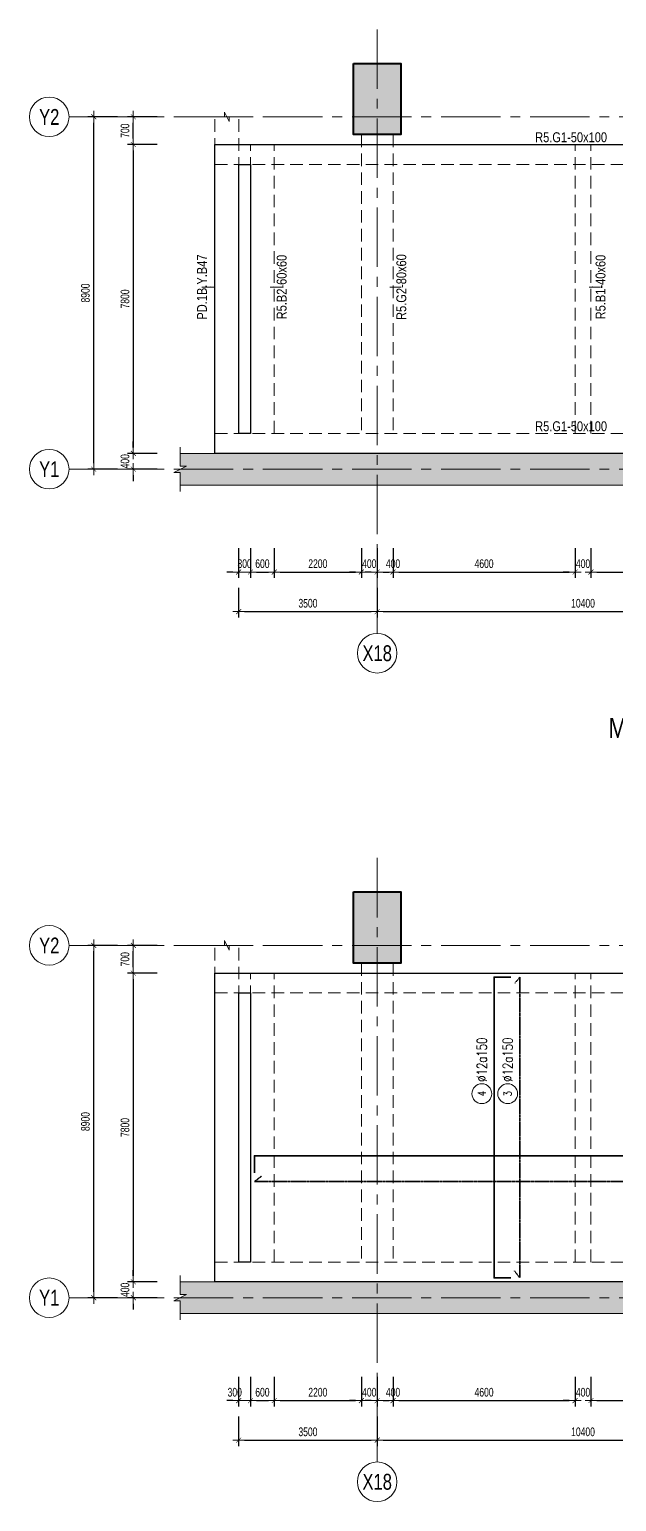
# Model space of a CAD drawing. Header units: millimetres. Extents: x -172050 to 1089997, y 452920 to 1051687.
# Drawn here: x 504424 to 519257, y 498065 to 535248 of the extents above; entities that cross this region are included whole.
import ezdxf
from ezdxf.enums import TextEntityAlignment as Align

# ---------------------------------------------------------------- set-up
doc = ezdxf.new("R2010")
doc.units = ezdxf.units.MM
doc.header["$MEASUREMENT"] = 0
for name, pattern in [('_DASH', [0.6, 0.4, -0.2]), ('CENTER2', [1.125, 0.75, -0.125, 0.125, -0.125]), ('HIDDEN2', [4.7625, 3.175, -1.5875]), ('POD_Grid$0$CENTER2', [1.125, 0.75, -0.125, 0.125, -0.125])]:
    doc.linetypes.add(name, pattern=pattern)
doc.layers.get('Defpoints').update_dxf_attribs({"color": 151, "lineweight": 9})
doc.layers.add('-L-A_OUTLINE', color=2, linetype='Continuous')
for name, color, linetype, lineweight in [('HT_1F$0$NDC_S-COLUMN', 4, 'Continuous', 40), ('HT_1F$0$NDC_S_HATCH COLUMN AND WALL', 251, 'Continuous', 13), ('kata_thep - H', 4, 'Continuous', 35), ('NDC_S_ANNO', 7, 'Continuous', 20), ('NDC_S_AXIS', 5, 'CENTER2', 13), ('NDC_S_BEAM', 3, 'HIDDEN2', 20), ('NDC_S_CONTINUOUS', 3, 'Continuous', 20), ('NDC_S_DIM', 1, 'Continuous', 15), ('NDC_S_ENG TITLE', 3, 'Continuous', 20), ('NDC_S_HATCH MATERIAL', 8, 'Continuous', 13), ('NDC_S_LEADER', 1, 'Continuous', 15), ('NDC_S_SYMBOL', 1, 'Continuous', 15), ('NDC_S_TEXT SYMBOL', 7, 'Continuous', 20), ('NDC_S_VN TEXT', 7, 'Continuous', 20), ('NDC_S_VN TITLE', 6, 'Continuous', 35), ('POD_Grid$0$NDC_S_AXIS', 5, 'POD_Grid$0$CENTER2', 13), ('Vach dung 1F$0$NDC_S_CONTINUOUS', 3, 'Continuous', 20)]:
    doc.layers.add(name, color=color, linetype=linetype, lineweight=lineweight)
doc.styles.add('ARIAL', font='arial.ttf', dxfattribs={"width": 0.8})
doc.styles.add('NDC_ANNO', font='', dxfattribs={"width": 0.8})
doc.styles.add('NDC_DIM', font='', dxfattribs={"width": 0.75})
doc.styles.add('NDC_EN TXT', font='romans.shx', dxfattribs={"width": 0.8})
doc.styles.add('NDC_VIE TXT', font='arial.ttf', dxfattribs={"width": 0.8})
doc.styles.get('NDC_ANNO').set_extended_font_data('Dotum')
doc.styles.get('NDC_DIM').set_extended_font_data('Dotum')
doc.dimstyles.new('NDC_dim_100', dxfattribs={"dimscale": 100, "dimtxt": 2.2, "dimasz": 1.5, "dimexe": 1.5, "dimexo": 2.5, "dimgap": 1, "dimtad": 1, "dimdec": 0, "dimzin": 0, "dimdsep": 46, "dimtxsty": 'NDC_DIM', "dimblk": 'DIMMARK', "dimcen": 0.09, "dimdle": 1.2, "dimclrd": 1, "dimclre": 1, "dimclrt": 3, "dimadec": 0, "dimazin": 0, "dimtfac": 1, "dimtdec": 0, "dimtix": 1, "dimtofl": 0, "dimtmove": 0, "dimatfit": 3, "dimfxl": 6, "dimfxlon": 1, "dimtolj": 1, "dimtzin": 0, "dimarcsym": 0})
doc.dimstyles.new('NDC_dim_iso', dxfattribs={"dimtxt": 2.2, "dimasz": 1, "dimexe": 1.5, "dimexo": 2.5, "dimgap": 1, "dimtad": 1, "dimdec": 0, "dimzin": 0, "dimdsep": 46, "dimtxsty": 'NDC_DIM', "dimblk": 'DIMMARK', "dimcen": 0.09, "dimdle": 1.2, "dimclrd": 1, "dimclre": 1, "dimclrt": 3, "dimadec": 0, "dimazin": 0, "dimtfac": 1, "dimtdec": 0, "dimtix": 1, "dimtofl": 0, "dimtmove": 0, "dimatfit": 3, "dimfxl": 6, "dimfxlon": 1, "dimtolj": 1, "dimtzin": 0, "dimarcsym": 0})

# ---------------------------------------------------------------- blocks, each defined once
blk = doc.blocks.new('DIMMARK')
at = {"layer": 'NDC_S_DIM', "color": 1}
blk.add_line((-1.5, 0), (1, 0), dxfattribs=at)
at = {"layer": 'NDC_S_DIM', "color": 2, "const_width": 0.1}
blk.add_lwpolyline([(-0.42, -0.42), (0.42, 0.42)], dxfattribs=at)
blk = doc.blocks.new('*D966')
at = {"layer": 'Defpoints', "color": 0, "transparency": 16777216}
for p in [(509710, 525041), (510010, 525041), (510010, 521543)]:
    blk.add_point(p, dxfattribs=at)
at = {"layer": 'NDC_S_DIM', "color": 1, "lineweight": -2, "transparency": 16777216}
for p, q in [((509710, 522143), (509710, 521393)), ((510010, 522143), (510010, 521393)), ((509560, 521543), (509410, 521543)), ((510160, 521543), (510310, 521543))]:
    blk.add_line(p, q, dxfattribs=at)
at = {"layer": 'NDC_S_DIM', "color": 1, "lineweight": -2, "transparency": 16777216, "xscale": 150, "yscale": 150, "zscale": 150}
blk.add_blockref('DIMMARK', (509710, 521543), dxfattribs=at)
at = {"layer": 'NDC_S_DIM', "color": 1, "lineweight": -2, "transparency": 16777216, "xscale": 150, "yscale": 150, "zscale": 150, "rotation": 180}
blk.add_blockref('DIMMARK', (510010, 521543), dxfattribs=at)
at = {"layer": 'NDC_S_DIM', "color": 3, "transparency": 16777216, "insert": (509860, 521753), "char_height": 220, "attachment_point": 5, "style": 'NDC_DIM'}
blk.add_mtext('\\A1;300', dxfattribs=at)
blk = doc.blocks.new('*D967')
at = {"layer": 'Defpoints', "color": 0, "transparency": 16777216}
for p in [(510010, 525041), (510610, 525041), (510610, 521543)]:
    blk.add_point(p, dxfattribs=at)
at = {"layer": 'NDC_S_DIM', "color": 1, "lineweight": -2, "transparency": 16777216}
for p, q in [((510010, 522143), (510010, 521393)), ((510610, 522143), (510610, 521393)), ((510160, 521543), (510460, 521543))]:
    blk.add_line(p, q, dxfattribs=at)
at = {"layer": 'NDC_S_DIM', "color": 1, "lineweight": -2, "transparency": 16777216, "xscale": 150, "yscale": 150, "zscale": 150, "rotation": 180}
blk.add_blockref('DIMMARK', (510010, 521543), dxfattribs=at)
at = {"layer": 'NDC_S_DIM', "color": 1, "lineweight": -2, "transparency": 16777216, "xscale": 150, "yscale": 150, "zscale": 150}
blk.add_blockref('DIMMARK', (510610, 521543), dxfattribs=at)
at = {"layer": 'NDC_S_DIM', "color": 3, "transparency": 16777216, "insert": (510310, 521753), "char_height": 220, "attachment_point": 5, "style": 'NDC_DIM'}
blk.add_mtext('\\A1;600', dxfattribs=at)
blk = doc.blocks.new('*D968')
at = {"layer": 'Defpoints', "color": 0, "transparency": 16777216}
for p in [(510610, 525041), (512810, 525041), (512810, 521543)]:
    blk.add_point(p, dxfattribs=at)
at = {"layer": 'NDC_S_DIM', "color": 1, "lineweight": -2, "transparency": 16777216}
for p, q in [((510610, 522143), (510610, 521393)), ((512810, 522143), (512810, 521393)), ((510760, 521543), (512660, 521543))]:
    blk.add_line(p, q, dxfattribs=at)
at = {"layer": 'NDC_S_DIM', "color": 1, "lineweight": -2, "transparency": 16777216, "xscale": 150, "yscale": 150, "zscale": 150, "rotation": 180}
blk.add_blockref('DIMMARK', (510610, 521543), dxfattribs=at)
at = {"layer": 'NDC_S_DIM', "color": 1, "lineweight": -2, "transparency": 16777216, "xscale": 150, "yscale": 150, "zscale": 150}
blk.add_blockref('DIMMARK', (512810, 521543), dxfattribs=at)
at = {"layer": 'NDC_S_DIM', "color": 3, "transparency": 16777216, "insert": (511710, 521753), "char_height": 220, "attachment_point": 5, "style": 'NDC_DIM'}
blk.add_mtext('\\A1;2200', dxfattribs=at)
blk = doc.blocks.new('*D969')
at = {"layer": 'Defpoints', "color": 0, "transparency": 16777216}
for p in [(512810, 525041), (513210, 523741), (513210, 521543)]:
    blk.add_point(p, dxfattribs=at)
at = {"layer": 'NDC_S_DIM', "color": 1, "lineweight": -2, "transparency": 16777216}
for p, q in [((512810, 522143), (512810, 521393)), ((513210, 522143), (513210, 521393)), ((512660, 521543), (512510, 521543)), ((513360, 521543), (513510, 521543))]:
    blk.add_line(p, q, dxfattribs=at)
at = {"layer": 'NDC_S_DIM', "color": 1, "lineweight": -2, "transparency": 16777216, "xscale": 150, "yscale": 150, "zscale": 150}
blk.add_blockref('DIMMARK', (512810, 521543), dxfattribs=at)
at = {"layer": 'NDC_S_DIM', "color": 1, "lineweight": -2, "transparency": 16777216, "xscale": 150, "yscale": 150, "zscale": 150, "rotation": 180}
blk.add_blockref('DIMMARK', (513210, 521543), dxfattribs=at)
at = {"layer": 'NDC_S_DIM', "color": 3, "transparency": 16777216, "insert": (513010, 521753), "char_height": 220, "attachment_point": 5, "style": 'NDC_DIM'}
blk.add_mtext('\\A1;400', dxfattribs=at)
blk = doc.blocks.new('*D970')
at = {"layer": 'Defpoints', "color": 0, "transparency": 16777216}
for p in [(513610, 525041), (513210, 523741), (513610, 521543)]:
    blk.add_point(p, dxfattribs=at)
at = {"layer": 'NDC_S_DIM', "color": 1, "lineweight": -2, "transparency": 16777216}
for p, q in [((513210, 522143), (513210, 521393)), ((513610, 522143), (513610, 521393)), ((513060, 521543), (512910, 521543)), ((513760, 521543), (513910, 521543))]:
    blk.add_line(p, q, dxfattribs=at)
at = {"layer": 'NDC_S_DIM', "color": 1, "lineweight": -2, "transparency": 16777216, "xscale": 150, "yscale": 150, "zscale": 150}
blk.add_blockref('DIMMARK', (513210, 521543), dxfattribs=at)
at = {"layer": 'NDC_S_DIM', "color": 1, "lineweight": -2, "transparency": 16777216, "xscale": 150, "yscale": 150, "zscale": 150, "rotation": 180}
blk.add_blockref('DIMMARK', (513610, 521543), dxfattribs=at)
at = {"layer": 'NDC_S_DIM', "color": 3, "transparency": 16777216, "insert": (513610, 521753), "char_height": 220, "attachment_point": 5, "style": 'NDC_DIM'}
blk.add_mtext('\\A1;400', dxfattribs=at)
blk = doc.blocks.new('*D971')
at = {"layer": 'Defpoints', "color": 0, "transparency": 16777216}
for p in [(513610, 525041), (518210, 525041), (518210, 521543)]:
    blk.add_point(p, dxfattribs=at)
at = {"layer": 'NDC_S_DIM', "color": 1, "lineweight": -2, "transparency": 16777216}
for p, q in [((513610, 522143), (513610, 521393)), ((518210, 522143), (518210, 521393)), ((513760, 521543), (518060, 521543))]:
    blk.add_line(p, q, dxfattribs=at)
at = {"layer": 'NDC_S_DIM', "color": 1, "lineweight": -2, "transparency": 16777216, "xscale": 150, "yscale": 150, "zscale": 150, "rotation": 180}
blk.add_blockref('DIMMARK', (513610, 521543), dxfattribs=at)
at = {"layer": 'NDC_S_DIM', "color": 1, "lineweight": -2, "transparency": 16777216, "xscale": 150, "yscale": 150, "zscale": 150}
blk.add_blockref('DIMMARK', (518210, 521543), dxfattribs=at)
at = {"layer": 'NDC_S_DIM', "color": 3, "transparency": 16777216, "insert": (515910, 521753), "char_height": 220, "attachment_point": 5, "style": 'NDC_DIM'}
blk.add_mtext('\\A1;4600', dxfattribs=at)
blk = doc.blocks.new('*D972')
at = {"layer": 'Defpoints', "color": 0, "transparency": 16777216}
for p in [(518210, 525041), (518610, 525041), (518610, 521543)]:
    blk.add_point(p, dxfattribs=at)
at = {"layer": 'NDC_S_DIM', "color": 1, "lineweight": -2, "transparency": 16777216}
for p, q in [((518210, 522143), (518210, 521393)), ((518610, 522143), (518610, 521393)), ((518060, 521543), (517910, 521543)), ((518760, 521543), (518910, 521543))]:
    blk.add_line(p, q, dxfattribs=at)
at = {"layer": 'NDC_S_DIM', "color": 1, "lineweight": -2, "transparency": 16777216, "xscale": 150, "yscale": 150, "zscale": 150}
blk.add_blockref('DIMMARK', (518210, 521543), dxfattribs=at)
at = {"layer": 'NDC_S_DIM', "color": 1, "lineweight": -2, "transparency": 16777216, "xscale": 150, "yscale": 150, "zscale": 150, "rotation": 180}
blk.add_blockref('DIMMARK', (518610, 521543), dxfattribs=at)
at = {"layer": 'NDC_S_DIM', "color": 3, "transparency": 16777216, "insert": (518410, 521753), "char_height": 220, "attachment_point": 5, "style": 'NDC_DIM'}
blk.add_mtext('\\A1;400', dxfattribs=at)
blk = doc.blocks.new('*D973')
at = {"layer": 'Defpoints', "color": 0, "transparency": 16777216}
for p in [(518610, 525041), (523210, 525041), (523210, 521543)]:
    blk.add_point(p, dxfattribs=at)
at = {"layer": 'NDC_S_DIM', "color": 1, "lineweight": -2, "transparency": 16777216}
for p, q in [((518610, 522143), (518610, 521393)), ((523210, 522143), (523210, 521393)), ((518760, 521543), (523060, 521543))]:
    blk.add_line(p, q, dxfattribs=at)
at = {"layer": 'NDC_S_DIM', "color": 1, "lineweight": -2, "transparency": 16777216, "xscale": 150, "yscale": 150, "zscale": 150, "rotation": 180}
blk.add_blockref('DIMMARK', (518610, 521543), dxfattribs=at)
at = {"layer": 'NDC_S_DIM', "color": 1, "lineweight": -2, "transparency": 16777216, "xscale": 150, "yscale": 150, "zscale": 150}
blk.add_blockref('DIMMARK', (523210, 521543), dxfattribs=at)
at = {"layer": 'NDC_S_DIM', "color": 3, "transparency": 16777216, "insert": (520910, 521753), "char_height": 220, "attachment_point": 5, "style": 'NDC_DIM'}
blk.add_mtext('\\A1;4600', dxfattribs=at)
blk = doc.blocks.new('*D935')
at = {"layer": 'Defpoints', "color": 0, "transparency": 16777216}
for p in [(509710, 525041), (513210, 524141), (513210, 520543)]:
    blk.add_point(p, dxfattribs=at)
at = {"layer": 'NDC_S_DIM', "color": 1, "lineweight": -2, "transparency": 16777216}
for p, q in [((509710, 521143), (509710, 520393)), ((513210, 521143), (513210, 520393)), ((509860, 520543), (513060, 520543))]:
    blk.add_line(p, q, dxfattribs=at)
at = {"layer": 'NDC_S_DIM', "color": 1, "lineweight": -2, "transparency": 16777216, "xscale": 150, "yscale": 150, "zscale": 150, "rotation": 180}
blk.add_blockref('DIMMARK', (509710, 520543), dxfattribs=at)
at = {"layer": 'NDC_S_DIM', "color": 1, "lineweight": -2, "transparency": 16777216, "xscale": 150, "yscale": 150, "zscale": 150}
blk.add_blockref('DIMMARK', (513210, 520543), dxfattribs=at)
at = {"layer": 'NDC_S_DIM', "color": 3, "transparency": 16777216, "insert": (511460, 520753), "char_height": 220, "attachment_point": 5, "style": 'NDC_DIM'}
blk.add_mtext('\\A1;3500', dxfattribs=at)
blk = doc.blocks.new('*D914')
at = {"layer": 'Defpoints', "color": 0, "transparency": 16777216}
for p in [(513210, 524141), (523610, 523468), (523610, 520543)]:
    blk.add_point(p, dxfattribs=at)
at = {"layer": 'NDC_S_DIM', "color": 1, "lineweight": -2, "transparency": 16777216}
for p, q in [((513210, 521143), (513210, 520393)), ((523610, 521143), (523610, 520393)), ((513360, 520543), (523460, 520543))]:
    blk.add_line(p, q, dxfattribs=at)
at = {"layer": 'NDC_S_DIM', "color": 1, "lineweight": -2, "transparency": 16777216, "xscale": 150, "yscale": 150, "zscale": 150, "rotation": 180}
blk.add_blockref('DIMMARK', (513210, 520543), dxfattribs=at)
at = {"layer": 'NDC_S_DIM', "color": 1, "lineweight": -2, "transparency": 16777216, "xscale": 150, "yscale": 150, "zscale": 150}
blk.add_blockref('DIMMARK', (523610, 520543), dxfattribs=at)
at = {"layer": 'NDC_S_DIM', "color": 3, "transparency": 16777216, "insert": (518410, 520753), "char_height": 220, "attachment_point": 5, "style": 'NDC_DIM'}
blk.add_mtext('\\A1;10400', dxfattribs=at)
blk = doc.blocks.new('*U165')
at = {"layer": 'NDC_S_SYMBOL'}
blk.add_line((0, 5), (0, 9), dxfattribs=at)
blk.add_circle((0, 0), 5, dxfattribs=at)
at = {"layer": 'NDC_S_TEXT SYMBOL', "color": 7, "style": 'NDC_ANNO', "width": 0.8}
blk.add_attdef('GRID', text='', height=4, dxfattribs=at).set_placement((0, 0), align=Align.MIDDLE)
blk = doc.blocks.new('*U166')
at = {"layer": 'NDC_S_SYMBOL'}
blk.add_line((5, 0), (9, 0), dxfattribs=at)
blk.add_circle((0, 0), 5, dxfattribs=at)
at = {"layer": 'NDC_S_TEXT SYMBOL', "color": 7, "style": 'NDC_ANNO', "width": 0.8}
blk.add_attdef('GRID', text='', height=4, rotation=270, dxfattribs=at).set_placement((0, 0), align=Align.MIDDLE)
blk = doc.blocks.new('*D921')
at = {"layer": 'Defpoints', "color": 0, "transparency": 16777216}
for p in [(509860, 532341), (507049, 524541), (509860, 524541)]:
    blk.add_point(p, dxfattribs=at)
at = {"layer": 'NDC_S_DIM', "color": 1, "lineweight": -2, "transparency": 16777216}
for p, q in [((507649, 532341), (506899, 532341)), ((507049, 532191), (507049, 524691)), ((507649, 524541), (506899, 524541))]:
    blk.add_line(p, q, dxfattribs=at)
at = {"layer": 'NDC_S_DIM', "color": 1, "lineweight": -2, "transparency": 16777216, "xscale": 150, "yscale": 150, "zscale": 150}
for p, rotation in [((507049, 532341), 90), ((507049, 524541), 270)]:
    blk.add_blockref('DIMMARK', p, dxfattribs=dict(at, rotation=rotation))
at = {"layer": 'NDC_S_DIM', "color": 3, "transparency": 16777216, "insert": (506839, 528441), "char_height": 220, "attachment_point": 5, "rotation": 90, "style": 'NDC_DIM'}
blk.add_mtext('\\A1;7800', dxfattribs=at)
blk = doc.blocks.new('*D922')
at = {"layer": 'Defpoints', "color": 0, "transparency": 16777216}
for p in [(506049, 533041), (509110, 533041), (509110, 524141)]:
    blk.add_point(p, dxfattribs=at)
at = {"layer": 'NDC_S_DIM', "color": 1, "lineweight": -2, "transparency": 16777216}
for p, q in [((506649, 533041), (505899, 533041)), ((506049, 524291), (506049, 532891)), ((506649, 524141), (505899, 524141))]:
    blk.add_line(p, q, dxfattribs=at)
at = {"layer": 'NDC_S_DIM', "color": 1, "lineweight": -2, "transparency": 16777216, "xscale": 150, "yscale": 150, "zscale": 150}
for p, rotation in [((506049, 533041), 90), ((506049, 524141), 270)]:
    blk.add_blockref('DIMMARK', p, dxfattribs=dict(at, rotation=rotation))
at = {"layer": 'NDC_S_DIM', "color": 3, "transparency": 16777216, "insert": (505839, 528591), "char_height": 220, "attachment_point": 5, "rotation": 90, "style": 'NDC_DIM'}
blk.add_mtext('\\A1;8900', dxfattribs=at)
blk = doc.blocks.new('*D923')
at = {"layer": 'Defpoints', "color": 0, "transparency": 16777216}
for p in [(509860, 524541), (507049, 524141), (508583, 524141)]:
    blk.add_point(p, dxfattribs=at)
at = {"layer": 'NDC_S_DIM', "color": 1, "lineweight": -2, "transparency": 16777216}
for p, q in [((507049, 524691), (507049, 524841)), ((507649, 524541), (506899, 524541)), ((507649, 524141), (506899, 524141)), ((507049, 523991), (507049, 523841))]:
    blk.add_line(p, q, dxfattribs=at)
at = {"layer": 'NDC_S_DIM', "color": 1, "lineweight": -2, "transparency": 16777216, "xscale": 150, "yscale": 150, "zscale": 150}
for p, rotation in [((507049, 524541), 270), ((507049, 524141), 90)]:
    blk.add_blockref('DIMMARK', p, dxfattribs=dict(at, rotation=rotation))
at = {"layer": 'NDC_S_DIM', "color": 3, "transparency": 16777216, "insert": (506839, 524341), "char_height": 220, "attachment_point": 5, "rotation": 90, "style": 'NDC_DIM'}
blk.add_mtext('\\A1;400', dxfattribs=at)
blk = doc.blocks.new('*D924')
at = {"layer": 'Defpoints', "color": 0, "transparency": 16777216}
for p in [(507049, 533041), (509170, 533041), (510178, 532341)]:
    blk.add_point(p, dxfattribs=at)
at = {"layer": 'NDC_S_DIM', "color": 1, "lineweight": -2, "transparency": 16777216}
for p, q in [((507649, 533041), (506899, 533041)), ((507049, 532491), (507049, 532891)), ((507649, 532341), (506899, 532341))]:
    blk.add_line(p, q, dxfattribs=at)
at = {"layer": 'NDC_S_DIM', "color": 1, "lineweight": -2, "transparency": 16777216, "xscale": 150, "yscale": 150, "zscale": 150}
for p, rotation in [((507049, 533041), 90), ((507049, 532341), 270)]:
    blk.add_blockref('DIMMARK', p, dxfattribs=dict(at, rotation=rotation))
at = {"layer": 'NDC_S_DIM', "color": 3, "transparency": 16777216, "insert": (506839, 532691), "char_height": 220, "attachment_point": 5, "rotation": 90, "style": 'NDC_DIM'}
blk.add_mtext('\\A1;700', dxfattribs=at)
blk = doc.blocks.new('HT_1F$0$cot')
at = {"layer": 'HT_1F$0$NDC_S_HATCH COLUMN AND WALL', "ltscale": 0.005}
h = blk.add_hatch(color=256, dxfattribs=at)
h.dxf.hatch_style = 1
h.paths.add_polyline_path([(-0.5, 0.5), (0.5, 0.5), (0.5, -0.5), (-0.5, -0.5)])
at = {"layer": 'HT_1F$0$NDC_S-COLUMN', "ltscale": 0.005}
blk.add_lwpolyline([(-0.5, 0.5), (0.5, 0.5), (0.5, -0.5), (-0.5, -0.5)], close=True, dxfattribs=at)
blk = doc.blocks.new('ram1')
at = {"layer": 'NDC_S_HATCH MATERIAL'}
h = blk.add_hatch(dxfattribs=at)
h.set_pattern_fill('BT-01', color=252, scale=30, style=0, pattern_type=2)
h.set_pattern_definition([(50, (-739829.33, 657260.06), (215.178055, -18.82564), [22.5, -247.5]), (355, (-739829.33, 657260.06), (-41.6254, 225.65764), [18, -198]), (100.4514, (-739811.4, 657258.5), (173.552815, 206.831863), [19.122057, -210.342634]), (46.1842, (-739829.33, 657320.06), (320.172315, -49.655704), [33.75, -371.25]), (96.6356, (-739802.65, 657315.92), (280.39881, 292.23536), [28.68309, -315.5139]), (351.1842, (-739829.33, 657320.06), (280.39858, 292.23558), [27, -297]), (21, (-739799.33, 657305.06), (179.072116, -120.785667), [22.5, -247.5]), (326, (-739799.33, 657305.06), (72.9946, 217.545014), [18, -198]), (71.4514, (-739784.4, 657295), (252.06679, 96.75915), [19.122057, -210.342634]), (37.5, (-739829.33, 657260.06), (3.6479566, 99.868156), [0, -195.6, 0, -201, 0, -198.75]), (7.5, (-739829.33, 657260.06), (78.920861, 118.323514), [0, -114.6, 0, -191.1, 0, -75.75]), (327.5, (-739896.23, 657260.06), (160.146731, -6.7664615), [0, -75, 0, -234, 0, -310.5]), (317.5, (-739926.23, 657260.06), (174.95585, 30.031495), [0, -97.5, 0, -155.4, 0, -220.5]), (45, (-739829.33, 657260.06), (-90.156115, 90.156115), []), (45, (-739829.33, 657296.81), (-90.156115, 90.156115), [])])
h.paths.add_polyline_path([(162505, 524767), (162505, 524447), (200559, 524447), (200559, 525247), (162505, 525247), (162505, 524927), (162665, 524927), (162345, 524767)])
at = {"layer": '-L-A_OUTLINE'}
for points in [[(163382, 533047), (198782, 533047), (198782, 525247), (163382, 525247)], [(163982, 532547), (164282, 532547), (164282, 525747), (163982, 525747)]]:
    blk.add_lwpolyline(points, close=True, dxfattribs=at)
at = {"layer": 'NDC_S_BEAM', "ltscale": 100}
for p, q in [((163382, 525747), (163382, 533747)), ((163982, 525747), (163982, 533747)), ((167082, 533297), (167082, 525747)), ((167882, 533297), (167882, 525747)), ((163382, 533047), (198582, 533047)), ((164282, 525747), (164282, 533047)), ((164882, 525747), (164882, 533047)), ((172482, 525747), (172482, 533047)), ((172882, 525747), (172882, 533047)), ((163382, 532547), (198582, 532547)), ((163382, 525747), (198582, 525747)), ((163382, 525247), (198582, 525247))]:
    blk.add_line(p, q, dxfattribs=at)
at = {"layer": 'NDC_S_CONTINUOUS', "ltscale": 200}
blk.add_line((162505, 525247), (177332, 525247), dxfattribs=at)
at = {"layer": 'NDC_S_LEADER'}
for points in [[(163262, 533747), (163622, 533747), (163622, 533867), (163742, 533627), (163742, 533747), (164102, 533747)], [(162505, 525407), (162505, 524927), (162665, 524927), (162345, 524767), (162505, 524767), (162505, 524287)]]:
    blk.add_lwpolyline(points, dxfattribs=at)
at = {"layer": 'POD_Grid$0$NDC_S_AXIS', "ltscale": 2000}
for p, q in [((167482, 535954), (167482, 521099)), ((160096, 533747), (202713, 533747)), ((160096, 524847), (202717, 524847))]:
    blk.add_line(p, q, dxfattribs=at)
at = {"layer": 'Vach dung 1F$0$NDC_S_CONTINUOUS', "ltscale": 200}
blk.add_lwpolyline([(200559, 524447), (162505, 524447)], dxfattribs=at)
at = {"xscale": 1200, "yscale": 1800}
blk.add_blockref('HT_1F$0$cot', (167482, 534197), dxfattribs=at)
blk = doc.blocks.new('*D936')
at = {"layer": 'Defpoints', "color": 0, "transparency": 16777216}
for p in [(510010, 504113), (510610, 504113), (510610, 500615)]:
    blk.add_point(p, dxfattribs=at)
at = {"layer": 'NDC_S_DIM', "color": 1, "lineweight": -2, "transparency": 16777216}
for p, q in [((510010, 501215), (510010, 500465)), ((510610, 501215), (510610, 500465)), ((510160, 500615), (510460, 500615))]:
    blk.add_line(p, q, dxfattribs=at)
at = {"layer": 'NDC_S_DIM', "color": 1, "lineweight": -2, "transparency": 16777216, "xscale": 150, "yscale": 150, "zscale": 150, "rotation": 180}
blk.add_blockref('DIMMARK', (510010, 500615), dxfattribs=at)
at = {"layer": 'NDC_S_DIM', "color": 1, "lineweight": -2, "transparency": 16777216, "xscale": 150, "yscale": 150, "zscale": 150}
blk.add_blockref('DIMMARK', (510610, 500615), dxfattribs=at)
at = {"layer": 'NDC_S_DIM', "color": 3, "transparency": 16777216, "insert": (510310, 500825), "char_height": 220, "attachment_point": 5, "style": 'NDC_DIM'}
blk.add_mtext('\\A1;600', dxfattribs=at)
blk = doc.blocks.new('*D937')
at = {"layer": 'Defpoints', "color": 0, "transparency": 16777216}
for p in [(510610, 504113), (512810, 504113), (512810, 500615)]:
    blk.add_point(p, dxfattribs=at)
at = {"layer": 'NDC_S_DIM', "color": 1, "lineweight": -2, "transparency": 16777216}
for p, q in [((510610, 501215), (510610, 500465)), ((512810, 501215), (512810, 500465)), ((510760, 500615), (512660, 500615))]:
    blk.add_line(p, q, dxfattribs=at)
at = {"layer": 'NDC_S_DIM', "color": 1, "lineweight": -2, "transparency": 16777216, "xscale": 150, "yscale": 150, "zscale": 150, "rotation": 180}
blk.add_blockref('DIMMARK', (510610, 500615), dxfattribs=at)
at = {"layer": 'NDC_S_DIM', "color": 1, "lineweight": -2, "transparency": 16777216, "xscale": 150, "yscale": 150, "zscale": 150}
blk.add_blockref('DIMMARK', (512810, 500615), dxfattribs=at)
at = {"layer": 'NDC_S_DIM', "color": 3, "transparency": 16777216, "insert": (511710, 500825), "char_height": 220, "attachment_point": 5, "style": 'NDC_DIM'}
blk.add_mtext('\\A1;2200', dxfattribs=at)
blk = doc.blocks.new('*D938')
at = {"layer": 'Defpoints', "color": 0, "transparency": 16777216}
for p in [(512810, 504113), (513210, 501770), (513210, 500615)]:
    blk.add_point(p, dxfattribs=at)
at = {"layer": 'NDC_S_DIM', "color": 1, "lineweight": -2, "transparency": 16777216}
for p, q in [((512810, 501215), (512810, 500465)), ((513210, 501215), (513210, 500465)), ((512660, 500615), (512510, 500615)), ((513360, 500615), (513510, 500615))]:
    blk.add_line(p, q, dxfattribs=at)
at = {"layer": 'NDC_S_DIM', "color": 1, "lineweight": -2, "transparency": 16777216, "xscale": 150, "yscale": 150, "zscale": 150}
blk.add_blockref('DIMMARK', (512810, 500615), dxfattribs=at)
at = {"layer": 'NDC_S_DIM', "color": 1, "lineweight": -2, "transparency": 16777216, "xscale": 150, "yscale": 150, "zscale": 150, "rotation": 180}
blk.add_blockref('DIMMARK', (513210, 500615), dxfattribs=at)
at = {"layer": 'NDC_S_DIM', "color": 3, "transparency": 16777216, "insert": (513010, 500825), "char_height": 220, "attachment_point": 5, "style": 'NDC_DIM'}
blk.add_mtext('\\A1;400', dxfattribs=at)
blk = doc.blocks.new('*D939')
at = {"layer": 'Defpoints', "color": 0, "transparency": 16777216}
for p in [(513610, 504113), (513210, 501770), (513610, 500615)]:
    blk.add_point(p, dxfattribs=at)
at = {"layer": 'NDC_S_DIM', "color": 1, "lineweight": -2, "transparency": 16777216}
for p, q in [((513210, 501215), (513210, 500465)), ((513610, 501215), (513610, 500465)), ((513060, 500615), (512910, 500615)), ((513760, 500615), (513910, 500615))]:
    blk.add_line(p, q, dxfattribs=at)
at = {"layer": 'NDC_S_DIM', "color": 1, "lineweight": -2, "transparency": 16777216, "xscale": 150, "yscale": 150, "zscale": 150}
blk.add_blockref('DIMMARK', (513210, 500615), dxfattribs=at)
at = {"layer": 'NDC_S_DIM', "color": 1, "lineweight": -2, "transparency": 16777216, "xscale": 150, "yscale": 150, "zscale": 150, "rotation": 180}
blk.add_blockref('DIMMARK', (513610, 500615), dxfattribs=at)
at = {"layer": 'NDC_S_DIM', "color": 3, "transparency": 16777216, "insert": (513610, 500825), "char_height": 220, "attachment_point": 5, "style": 'NDC_DIM'}
blk.add_mtext('\\A1;400', dxfattribs=at)
blk = doc.blocks.new('*D940')
at = {"layer": 'Defpoints', "color": 0, "transparency": 16777216}
for p in [(513610, 504113), (518210, 504113), (518210, 500615)]:
    blk.add_point(p, dxfattribs=at)
at = {"layer": 'NDC_S_DIM', "color": 1, "lineweight": -2, "transparency": 16777216}
for p, q in [((513610, 501215), (513610, 500465)), ((518210, 501215), (518210, 500465)), ((513760, 500615), (518060, 500615))]:
    blk.add_line(p, q, dxfattribs=at)
at = {"layer": 'NDC_S_DIM', "color": 1, "lineweight": -2, "transparency": 16777216, "xscale": 150, "yscale": 150, "zscale": 150, "rotation": 180}
blk.add_blockref('DIMMARK', (513610, 500615), dxfattribs=at)
at = {"layer": 'NDC_S_DIM', "color": 1, "lineweight": -2, "transparency": 16777216, "xscale": 150, "yscale": 150, "zscale": 150}
blk.add_blockref('DIMMARK', (518210, 500615), dxfattribs=at)
at = {"layer": 'NDC_S_DIM', "color": 3, "transparency": 16777216, "insert": (515910, 500825), "char_height": 220, "attachment_point": 5, "style": 'NDC_DIM'}
blk.add_mtext('\\A1;4600', dxfattribs=at)
blk = doc.blocks.new('*D941')
at = {"layer": 'Defpoints', "color": 0, "transparency": 16777216}
for p in [(518210, 504113), (518610, 504113), (518610, 500615)]:
    blk.add_point(p, dxfattribs=at)
at = {"layer": 'NDC_S_DIM', "color": 1, "lineweight": -2, "transparency": 16777216}
for p, q in [((518210, 501215), (518210, 500465)), ((518610, 501215), (518610, 500465)), ((518060, 500615), (517910, 500615)), ((518760, 500615), (518910, 500615))]:
    blk.add_line(p, q, dxfattribs=at)
at = {"layer": 'NDC_S_DIM', "color": 1, "lineweight": -2, "transparency": 16777216, "xscale": 150, "yscale": 150, "zscale": 150}
blk.add_blockref('DIMMARK', (518210, 500615), dxfattribs=at)
at = {"layer": 'NDC_S_DIM', "color": 1, "lineweight": -2, "transparency": 16777216, "xscale": 150, "yscale": 150, "zscale": 150, "rotation": 180}
blk.add_blockref('DIMMARK', (518610, 500615), dxfattribs=at)
at = {"layer": 'NDC_S_DIM', "color": 3, "transparency": 16777216, "insert": (518410, 500825), "char_height": 220, "attachment_point": 5, "style": 'NDC_DIM'}
blk.add_mtext('\\A1;400', dxfattribs=at)
blk = doc.blocks.new('*D942')
at = {"layer": 'Defpoints', "color": 0, "transparency": 16777216}
for p in [(518610, 504113), (523210, 504113), (523210, 500615)]:
    blk.add_point(p, dxfattribs=at)
at = {"layer": 'NDC_S_DIM', "color": 1, "lineweight": -2, "transparency": 16777216}
for p, q in [((518610, 501215), (518610, 500465)), ((523210, 501215), (523210, 500465)), ((518760, 500615), (523060, 500615))]:
    blk.add_line(p, q, dxfattribs=at)
at = {"layer": 'NDC_S_DIM', "color": 1, "lineweight": -2, "transparency": 16777216, "xscale": 150, "yscale": 150, "zscale": 150, "rotation": 180}
blk.add_blockref('DIMMARK', (518610, 500615), dxfattribs=at)
at = {"layer": 'NDC_S_DIM', "color": 1, "lineweight": -2, "transparency": 16777216, "xscale": 150, "yscale": 150, "zscale": 150}
blk.add_blockref('DIMMARK', (523210, 500615), dxfattribs=at)
at = {"layer": 'NDC_S_DIM', "color": 3, "transparency": 16777216, "insert": (520910, 500825), "char_height": 220, "attachment_point": 5, "style": 'NDC_DIM'}
blk.add_mtext('\\A1;4600', dxfattribs=at)
blk = doc.blocks.new('*D952')
at = {"layer": 'Defpoints', "color": 0, "transparency": 16777216}
for p in [(509710, 504113), (513210, 503137), (513210, 499615)]:
    blk.add_point(p, dxfattribs=at)
at = {"layer": 'NDC_S_DIM', "color": 1, "lineweight": -2, "transparency": 16777216}
for p, q in [((509710, 500215), (509710, 499465)), ((513210, 500215), (513210, 499465)), ((509860, 499615), (513060, 499615))]:
    blk.add_line(p, q, dxfattribs=at)
at = {"layer": 'NDC_S_DIM', "color": 1, "lineweight": -2, "transparency": 16777216, "xscale": 150, "yscale": 150, "zscale": 150, "rotation": 180}
blk.add_blockref('DIMMARK', (509710, 499615), dxfattribs=at)
at = {"layer": 'NDC_S_DIM', "color": 1, "lineweight": -2, "transparency": 16777216, "xscale": 150, "yscale": 150, "zscale": 150}
blk.add_blockref('DIMMARK', (513210, 499615), dxfattribs=at)
at = {"layer": 'NDC_S_DIM', "color": 3, "transparency": 16777216, "insert": (511460, 499825), "char_height": 220, "attachment_point": 5, "style": 'NDC_DIM'}
blk.add_mtext('\\A1;3500', dxfattribs=at)
blk = doc.blocks.new('*D953')
at = {"layer": 'Defpoints', "color": 0, "transparency": 16777216}
for p in [(513210, 503137), (523610, 502540), (523610, 499615)]:
    blk.add_point(p, dxfattribs=at)
at = {"layer": 'NDC_S_DIM', "color": 1, "lineweight": -2, "transparency": 16777216}
for p, q in [((513210, 500215), (513210, 499465)), ((523610, 500215), (523610, 499465)), ((513360, 499615), (523460, 499615))]:
    blk.add_line(p, q, dxfattribs=at)
at = {"layer": 'NDC_S_DIM', "color": 1, "lineweight": -2, "transparency": 16777216, "xscale": 150, "yscale": 150, "zscale": 150, "rotation": 180}
blk.add_blockref('DIMMARK', (513210, 499615), dxfattribs=at)
at = {"layer": 'NDC_S_DIM', "color": 1, "lineweight": -2, "transparency": 16777216, "xscale": 150, "yscale": 150, "zscale": 150}
blk.add_blockref('DIMMARK', (523610, 499615), dxfattribs=at)
at = {"layer": 'NDC_S_DIM', "color": 3, "transparency": 16777216, "insert": (518410, 499825), "char_height": 220, "attachment_point": 5, "style": 'NDC_DIM'}
blk.add_mtext('\\A1;10400', dxfattribs=at)
blk = doc.blocks.new('*D960')
at = {"layer": 'Defpoints', "color": 0, "transparency": 16777216}
for p in [(509860, 511413), (507049, 503613), (509860, 503613)]:
    blk.add_point(p, dxfattribs=at)
at = {"layer": 'NDC_S_DIM', "color": 1, "lineweight": -2, "transparency": 16777216}
for p, q in [((507649, 511413), (506899, 511413)), ((507049, 511263), (507049, 503763)), ((507649, 503613), (506899, 503613))]:
    blk.add_line(p, q, dxfattribs=at)
at = {"layer": 'NDC_S_DIM', "color": 1, "lineweight": -2, "transparency": 16777216, "xscale": 150, "yscale": 150, "zscale": 150}
for p, rotation in [((507049, 511413), 90), ((507049, 503613), 270)]:
    blk.add_blockref('DIMMARK', p, dxfattribs=dict(at, rotation=rotation))
at = {"layer": 'NDC_S_DIM', "color": 3, "transparency": 16777216, "insert": (506839, 507513), "char_height": 220, "attachment_point": 5, "rotation": 90, "style": 'NDC_DIM'}
blk.add_mtext('\\A1;7800', dxfattribs=at)
blk = doc.blocks.new('*D961')
at = {"layer": 'Defpoints', "color": 0, "transparency": 16777216}
for p in [(506049, 512113), (509110, 512113), (509110, 503213)]:
    blk.add_point(p, dxfattribs=at)
at = {"layer": 'NDC_S_DIM', "color": 1, "lineweight": -2, "transparency": 16777216}
for p, q in [((506649, 512113), (505899, 512113)), ((506049, 503363), (506049, 511963)), ((506649, 503213), (505899, 503213))]:
    blk.add_line(p, q, dxfattribs=at)
at = {"layer": 'NDC_S_DIM', "color": 1, "lineweight": -2, "transparency": 16777216, "xscale": 150, "yscale": 150, "zscale": 150}
for p, rotation in [((506049, 512113), 90), ((506049, 503213), 270)]:
    blk.add_blockref('DIMMARK', p, dxfattribs=dict(at, rotation=rotation))
at = {"layer": 'NDC_S_DIM', "color": 3, "transparency": 16777216, "insert": (505839, 507663), "char_height": 220, "attachment_point": 5, "rotation": 90, "style": 'NDC_DIM'}
blk.add_mtext('\\A1;8900', dxfattribs=at)
blk = doc.blocks.new('*D962')
at = {"layer": 'Defpoints', "color": 0, "transparency": 16777216}
for p in [(509860, 503613), (507049, 503213), (508583, 503213)]:
    blk.add_point(p, dxfattribs=at)
at = {"layer": 'NDC_S_DIM', "color": 1, "lineweight": -2, "transparency": 16777216}
for p, q in [((507049, 503763), (507049, 503913)), ((507649, 503613), (506899, 503613)), ((507649, 503213), (506899, 503213)), ((507049, 503063), (507049, 502913))]:
    blk.add_line(p, q, dxfattribs=at)
at = {"layer": 'NDC_S_DIM', "color": 1, "lineweight": -2, "transparency": 16777216, "xscale": 150, "yscale": 150, "zscale": 150}
for p, rotation in [((507049, 503613), 270), ((507049, 503213), 90)]:
    blk.add_blockref('DIMMARK', p, dxfattribs=dict(at, rotation=rotation))
at = {"layer": 'NDC_S_DIM', "color": 3, "transparency": 16777216, "insert": (506839, 503413), "char_height": 220, "attachment_point": 5, "rotation": 90, "style": 'NDC_DIM'}
blk.add_mtext('\\A1;400', dxfattribs=at)
blk = doc.blocks.new('*D963')
at = {"layer": 'Defpoints', "color": 0, "transparency": 16777216}
for p in [(507049, 512113), (509170, 512113), (510178, 511413)]:
    blk.add_point(p, dxfattribs=at)
at = {"layer": 'NDC_S_DIM', "color": 1, "lineweight": -2, "transparency": 16777216}
for p, q in [((507649, 512113), (506899, 512113)), ((507049, 511563), (507049, 511963)), ((507649, 511413), (506899, 511413))]:
    blk.add_line(p, q, dxfattribs=at)
at = {"layer": 'NDC_S_DIM', "color": 1, "lineweight": -2, "transparency": 16777216, "xscale": 150, "yscale": 150, "zscale": 150}
for p, rotation in [((507049, 512113), 90), ((507049, 511413), 270)]:
    blk.add_blockref('DIMMARK', p, dxfattribs=dict(at, rotation=rotation))
at = {"layer": 'NDC_S_DIM', "color": 3, "transparency": 16777216, "insert": (506839, 511763), "char_height": 220, "attachment_point": 5, "rotation": 90, "style": 'NDC_DIM'}
blk.add_mtext('\\A1;700', dxfattribs=at)
blk = doc.blocks.new('*U222')
blk.add_circle((-2.5, 0), 2.5)
at = {"layer": 'NDC_S_VN TEXT', "color": 7, "style": 'NDC_EN TXT', "width": 0.8}
blk.add_attdef('SH2', text='', height=2, dxfattribs=at).set_placement((-2.5, 0), align=Align.MIDDLE)
at = {"layer": 'NDC_S_VN TEXT', "color": 3, "style": 'NDC_EN TXT', "width": 0.75}
blk.add_attdef('DKKC1', (0.5, -1.25), '', height=2.5, dxfattribs=at)
blk = doc.blocks.new('Drawing name_symbol')
at = {"layer": 'NDC_S_ENG TITLE', "style": 'NDC_EN TXT', "width": 0.8}
blk.add_attdef('SECTDET1', text='', height=5, dxfattribs=at).set_placement((0, 1.01), align=Align.CENTER)
at = {"layer": 'NDC_S_TEXT SYMBOL', "lineweight": 25, "style": 'NDC_ANNO', "width": 0.8}
blk.add_attdef('SSCALE', text='', height=2.5, dxfattribs=at).set_placement((0, -4), align=Align.CENTER)
at = {"layer": 'NDC_S_VN TITLE', "style": 'NDC_VIE TXT', "width": 0.8}
blk.add_attdef('SECTDET2', text='', height=5, dxfattribs=at).set_placement((0, 7.97), align=Align.CENTER)
blk = doc.blocks.new('*D1095')
at = {"layer": 'Defpoints', "color": 0, "ltscale": 100, "transparency": 16777216}
for p in [(509710, 504113), (510010, 504113), (509710, 500615)]:
    blk.add_point(p, dxfattribs=at)
at = {"layer": 'NDC_S_DIM', "color": 1, "lineweight": -2, "ltscale": 100, "transparency": 16777216}
for p, q in [((509710, 501215), (509710, 500465)), ((510010, 501215), (510010, 500465)), ((509560, 500615), (509410, 500615)), ((510160, 500615), (510310, 500615))]:
    blk.add_line(p, q, dxfattribs=at)
at = {"layer": 'NDC_S_DIM', "color": 1, "lineweight": -2, "ltscale": 100, "transparency": 16777216, "xscale": 150, "yscale": 150, "zscale": 150}
blk.add_blockref('DIMMARK', (509710, 500615), dxfattribs=at)
at = {"layer": 'NDC_S_DIM', "color": 1, "lineweight": -2, "ltscale": 100, "transparency": 16777216, "xscale": 150, "yscale": 150, "zscale": 150, "rotation": 180}
blk.add_blockref('DIMMARK', (510010, 500615), dxfattribs=at)
at = {"layer": 'NDC_S_DIM', "color": 3, "ltscale": 100, "transparency": 16777216, "insert": (509611, 500825), "char_height": 220, "attachment_point": 5, "style": 'NDC_DIM'}
blk.add_mtext('\\A1;300', dxfattribs=at)
blk = doc.blocks.new('*U179')
at = {"layer": 'NDC_S_ANNO', "ltscale": 0.8, "style": 'ARIAL', "width": 0.8}
blk.add_attdef('TEN', text='', height=2.5, dxfattribs=at).set_placement((0, 3), align=Align.MIDDLE_CENTER)
at = {"layer": 'NDC_S_ANNO', "ltscale": 0.8, "style": 'ARIAL', "width": 0.8, "flags": 1}
blk.add_attdef('CHU_THICH', text='', height=2.5, dxfattribs=at).set_placement((0, 0), align=Align.MIDDLE_CENTER)
at = {"layer": 'Defpoints'}
blk.add_leader([(0, 0), (0, 3)], dimstyle='NDC_dim_iso', override={"dimgap": 0.625, "dimtad": 0}, dxfattribs=at)
blk = doc.blocks.new('*U220')
at = {"layer": 'NDC_S_ANNO', "ltscale": 0.8, "style": 'ARIAL', "width": 0.8, "flags": 1}
blk.add_attdef('CHU_THICH', text='', height=2.5, dxfattribs=at).set_placement((0, 0), align=Align.MIDDLE_CENTER)
at = {"layer": 'NDC_S_ANNO', "ltscale": 0.8, "style": 'ARIAL', "width": 0.8}
blk.add_attdef('TEN', text='', height=2.5, dxfattribs=at).set_placement((0, -2.91), align=Align.MIDDLE_CENTER)
at = {"layer": 'Defpoints'}
blk.add_leader([(0, 0), (0, -2.91)], dimstyle='NDC_dim_iso', override={"dimgap": 0.625, "dimtad": 0}, dxfattribs=at)

msp = doc.modelspace()

# ---------------------------------------------------------------- linework, layer by layer
at = {"layer": 'kata_thep - H', "color": 4}
for points in [[(516590.2, 503713.1), (516161.9, 503713.1), (516161.9, 511313.1), (516590.2, 511313.1)], [(510109.9, 506371.6), (510109.9, 506799.8), (543951.5, 506799.8), (543951.5, 506371.6)]]:
    msp.add_lwpolyline(points, dxfattribs=at)
at = {"layer": 'kata_thep - H', "color": 4, "linetype": '_DASH', "ltscale": 20}
for points in [[(516694.3, 511162.6), (516814.6, 511313.1), (516814.6, 503713.1), (516677.2, 503891)], [(543801, 506267.5), (543951.5, 506147.2), (510109.9, 506147.2), (510287.8, 506284.6)]]:
    msp.add_lwpolyline(points, dxfattribs=at)

# ---------------------------------------------------------------- block references
at = {"layer": 'NDC_S_ANNO'}
ref = msp.add_blockref('Drawing name_symbol', (527515.3, 516557.6), dxfattribs=dict(at, xscale=100, yscale=100, zscale=100))
ref.add_attrib('SECTDET2', 'MẶT BẰNG KẾT CẤU ĐƯỜNG DỐC 5 TỪ TẦNG 1 XUỐNG HẦM 1', dxfattribs={"layer": 'NDC_S_VN TITLE', "height": 500, "style": 'NDC_VIE TXT', "width": 0.8}).set_placement((527515.3, 517354.7), align=Align.CENTER)
at = {"layer": 'NDC_S_AXIS'}
ref = msp.add_blockref('*U166', (504924.2, 533041), dxfattribs=dict(at, xscale=100, yscale=100, zscale=100))
ref.add_attrib('GRID', 'Y2', dxfattribs={"layer": 'NDC_S_TEXT SYMBOL', "color": 7, "height": 400, "style": 'NDC_ANNO', "width": 0.8}).set_placement((504924.2, 533041), align=Align.MIDDLE)
ref = msp.add_blockref('*U166', (504924.2, 524141), dxfattribs=dict(at, xscale=100, yscale=100, zscale=100))
ref.add_attrib('GRID', 'Y1', dxfattribs={"layer": 'NDC_S_TEXT SYMBOL', "color": 7, "height": 400, "style": 'NDC_ANNO', "width": 0.8}).set_placement((504924.2, 524141), align=Align.MIDDLE)
at = {"layer": 'NDC_S_AXIS', "xscale": 100, "yscale": 100, "zscale": 100}
for p in [(513209.9, 519492.7), (513209.9, 498564.8)]:
    msp.add_blockref('*U165', p, dxfattribs=at).add_auto_attribs({'GRID': 'X18'})
at = {"layer": 'NDC_S_AXIS'}
ref = msp.add_blockref('*U166', (504924.2, 512113.1), dxfattribs=dict(at, xscale=100, yscale=100, zscale=100))
ref.add_attrib('GRID', 'Y2', dxfattribs={"layer": 'NDC_S_TEXT SYMBOL', "color": 7, "height": 400, "style": 'NDC_ANNO', "width": 0.8}).set_placement((504924.2, 512113.1), align=Align.MIDDLE)
ref = msp.add_blockref('*U166', (504924.2, 503213.1), dxfattribs=dict(at, xscale=100, yscale=100, zscale=100))
ref.add_attrib('GRID', 'Y1', dxfattribs={"layer": 'NDC_S_TEXT SYMBOL', "color": 7, "height": 400, "style": 'NDC_ANNO', "width": 0.8}).set_placement((504924.2, 503213.1), align=Align.MIDDLE)
at = {"layer": 'NDC_S_DIM'}
for p in [(345728.2, -705.9), (345728.2, -21633.8)]:
    msp.add_blockref('ram1', p, dxfattribs=at)
at = {"layer": 'NDC_S_VN TEXT', "xscale": 100, "yscale": 100, "zscale": 100, "rotation": 90}
for name, p, values in [('*U179', (509082.9, 528741.4), {'TEN': 'PD.1B.Y.B47'}), ('*U220', (510505.5, 528741.4), {'TEN': 'R5.B2-60x60'}), ('*U220', (513528, 528741.4), {'TEN': 'R5.G2-80x60'}), ('*U220', (518561.4, 528741.4), {'TEN': 'R5.B1-40x60'}), ('*U222', (515853.6, 508617.3), {'SH2': '4', 'DKKC1': '%%C12a150'}), ('*U222', (516506.2, 508617.3), {'SH2': '3', 'DKKC1': '%%C12a150'})]:
    msp.add_blockref(name, p, dxfattribs=at).add_auto_attribs(values)

# ---------------------------------------------------------------- texts
at = {"layer": 'NDC_S_ANNO', "style": 'ARIAL', "width": 0.8}
for p in [(518108.4, 532525.7), (518108.4, 525225.7)]:
    msp.add_text('R5.G1-50x100', height=250, dxfattribs=at).set_placement(p, align=Align.MIDDLE_CENTER)

# ---------------------------------------------------------------- dimensions: what is measured, and where the dimension line sits
at = {"layer": 'NDC_S_DIM'}
for base, p1, p2, picture, middle in [((506048.9, 533041), (509109.9, 524141), (509109.9, 533041), '*D922', (505838.8, 528591)), ((506048.9, 512113.1), (509109.9, 503213.1), (509109.9, 512113.1), '*D961', (505838.8, 507663.1))]:
    dim = msp.add_linear_dim(base=base, p1=p1, p2=p2, angle=90, dimstyle='NDC_dim_100', dxfattribs=at)
    dim.commit()
    dim.dimension.update_dxf_attribs({"geometry": picture, "text_midpoint": middle})
for base, p1, p2, picture, middle in [((507048.9, 533041), (510178.2, 532341), (509169.9, 533041), '*D924', (506838.8, 532691)), ((507048.9, 524541), (509859.9, 532341), (509859.9, 524541), '*D921', (506838.8, 528441)), ((507048.9, 524141), (509859.9, 524541), (508583.4, 524141), '*D923', (506838.8, 524341)), ((507048.9, 512113.1), (510178.2, 511413.1), (509169.9, 512113.1), '*D963', (506838.8, 511763.1)), ((507048.9, 503613.1), (509859.9, 511413.1), (509859.9, 503613.1), '*D960', (506838.8, 507513.1)), ((507048.9, 503213.1), (509859.9, 503613.1), (508583.4, 503213.1), '*D962', (506838.8, 503413.1))]:
    dim = msp.add_linear_dim(base=base, p1=p1, p2=p2, angle=90, dimstyle='NDC_dim_100', override={"dimtmove": 1}, dxfattribs=at)
    dim.commit()
    dim.dimension.update_dxf_attribs({"geometry": picture, "text_midpoint": middle})
for base, p1, p2, picture, middle in [((510009.9, 521542.7), (509709.9, 525041), (510009.9, 525041), '*D966', (509859.9, 521752.9)), ((510609.9, 521542.7), (510009.9, 525041), (510609.9, 525041), '*D967', (510309.9, 521752.9)), ((512809.9, 521542.7), (510609.9, 525041), (512809.9, 525041), '*D968', (511709.9, 521752.9)), ((513209.9, 521542.7), (512809.9, 525041), (513209.9, 523741), '*D969', (513009.9, 521752.9)), ((518209.9, 521542.7), (513609.9, 525041), (518209.9, 525041), '*D971', (515909.9, 521752.9)), ((518609.9, 521542.7), (518209.9, 525041), (518609.9, 525041), '*D972', (518409.9, 521752.9)), ((523209.9, 521542.7), (518609.9, 525041), (523209.9, 525041), '*D973', (520909.9, 521752.9)), ((523609.9, 520542.7), (513209.9, 524141), (523609.9, 523467.8), '*D914', (518409.9, 520752.9)), ((510609.9, 500614.8), (510009.9, 504113.1), (510609.9, 504113.1), '*D936', (510309.9, 500824.9)), ((512809.9, 500614.8), (510609.9, 504113.1), (512809.9, 504113.1), '*D937', (511709.9, 500824.9)), ((513209.9, 500614.8), (512809.9, 504113.1), (513209.9, 501770.4), '*D938', (513009.9, 500824.9)), ((518209.9, 500614.8), (513609.9, 504113.1), (518209.9, 504113.1), '*D940', (515909.9, 500824.9)), ((518609.9, 500614.8), (518209.9, 504113.1), (518609.9, 504113.1), '*D941', (518409.9, 500824.9)), ((523209.9, 500614.8), (518609.9, 504113.1), (523209.9, 504113.1), '*D942', (520909.9, 500824.9)), ((523609.9, 499614.8), (513209.9, 503137.3), (523609.9, 502539.9), '*D953', (518409.9, 499824.9))]:
    dim = msp.add_linear_dim(base=base, p1=p1, p2=p2, dimstyle='NDC_dim_100', override={"dimtmove": 1}, dxfattribs=at)
    dim.commit()
    dim.dimension.update_dxf_attribs({"geometry": picture, "text_midpoint": middle})
for base, p1, p2, picture, middle in [((513209.9, 520542.7), (509709.9, 525041), (513209.9, 524141), '*D935', (511459.9, 520752.9)), ((513209.9, 499614.8), (509709.9, 504113.1), (513209.9, 503137.3), '*D952', (511459.9, 499824.9))]:
    dim = msp.add_linear_dim(base=base, p1=p1, p2=p2, dimstyle='NDC_dim_100', dxfattribs=at)
    dim.commit()
    dim.dimension.update_dxf_attribs({"geometry": picture, "text_midpoint": middle})
for base, p1, p2, picture, middle in [((513609.9, 521542.7), (513209.9, 523741), (513609.9, 525041), '*D970', (513609.9, 521542.7)), ((513609.9, 500614.8), (513209.9, 501770.4), (513609.9, 504113.1), '*D939', (513609.9, 500614.8))]:
    dim = msp.add_linear_dim(base=base, p1=p1, p2=p2, dimstyle='NDC_dim_100', override={"dimtmove": 1}, dxfattribs=at)
    dim.commit()
    dim.dimension.update_dxf_attribs({"geometry": picture, "text_midpoint": middle, "dimtype": 160})
at = {"layer": 'NDC_S_DIM', "ltscale": 100}
dim = msp.add_linear_dim(base=(509709.9, 500614.8), p1=(510009.9, 504113.1), p2=(509709.9, 504113.1), dimstyle='NDC_dim_100', override={"dimtmove": 1}, dxfattribs=at)
dim.commit()
dim.dimension.update_dxf_attribs({"geometry": '*D1095', "text_midpoint": (509610.7, 500614.8), "dimtype": 160})

doc.saveas('drawing.dxf')
